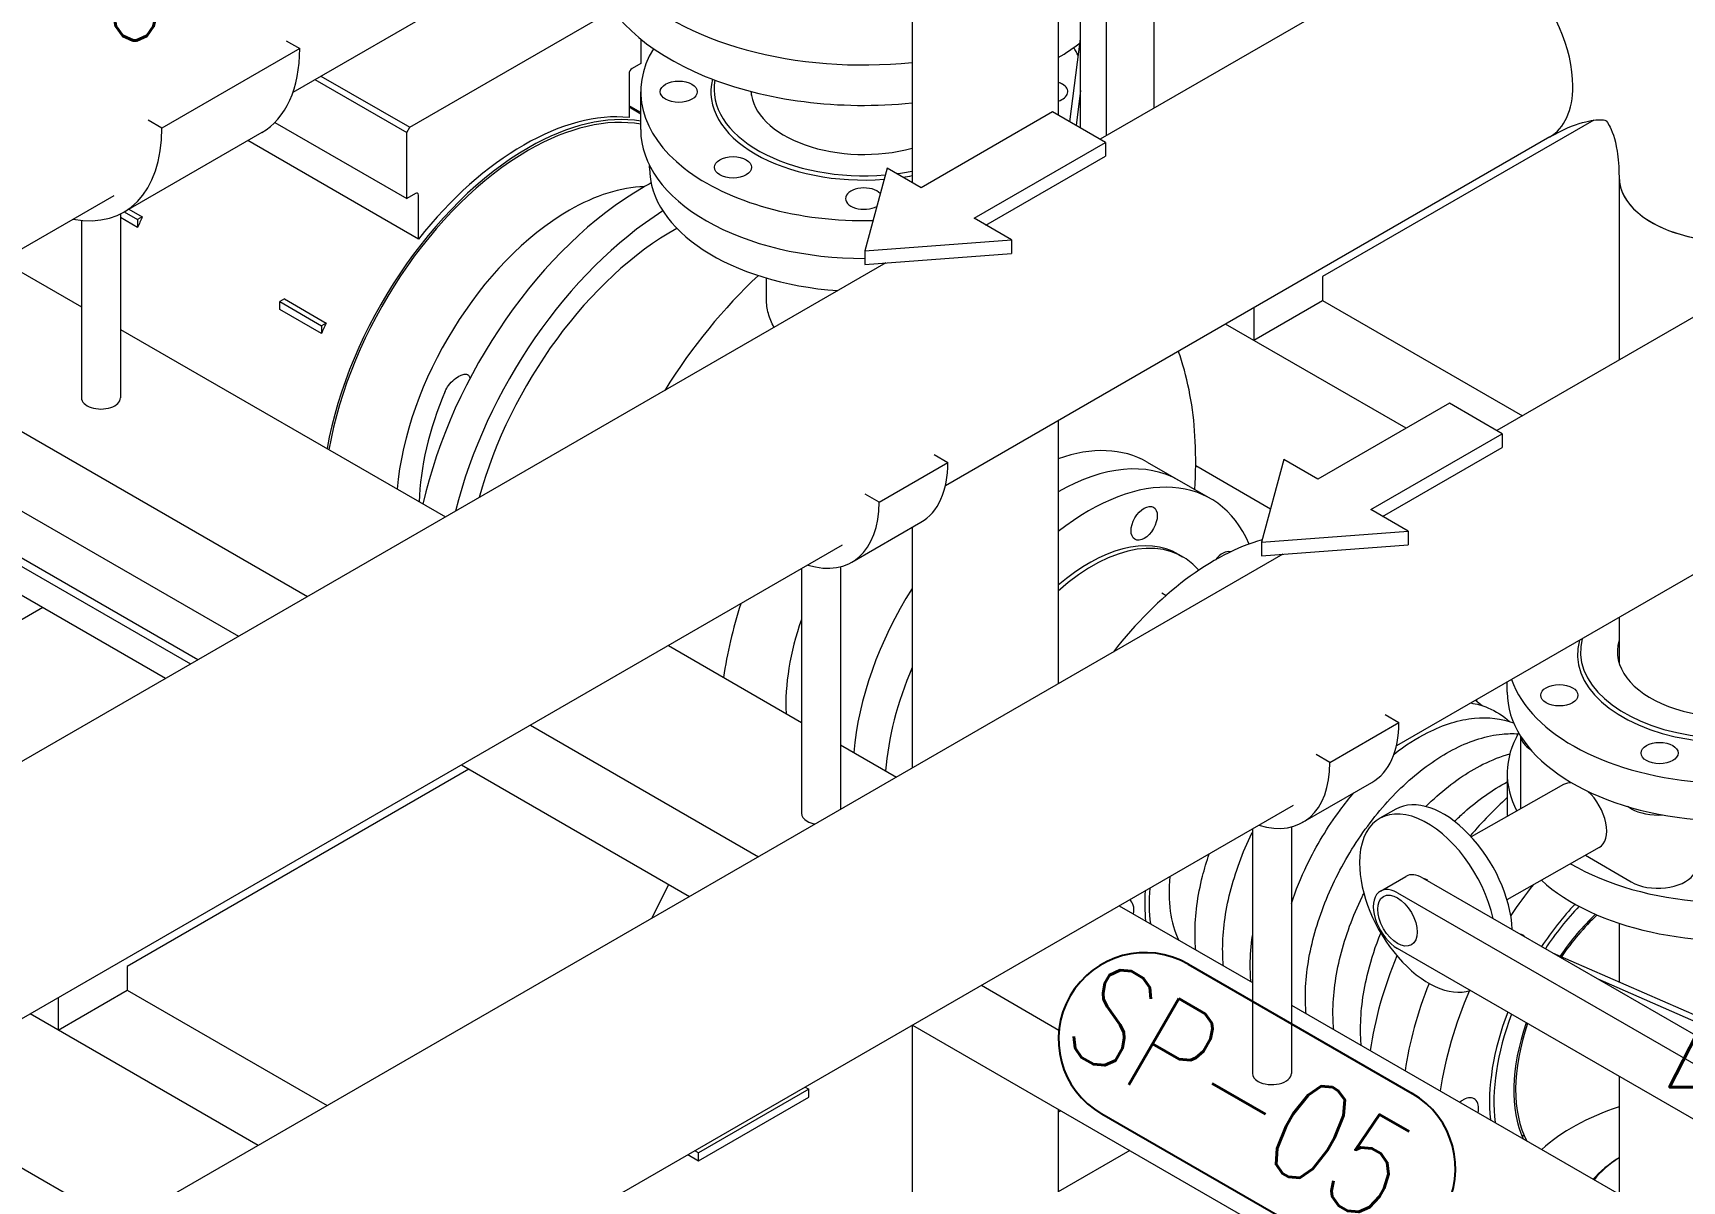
# Model space of a CAD drawing. Header units: millimetres. Extents: x -312439 to 477422, y -331570 to 212570.
# Drawn here: x 353682 to 355754, y 103462 to 104905 of the extents above; entities that cross this region are included whole.
import ezdxf

# ---------------------------------------------------------------- set-up
doc = ezdxf.new("R2010")
doc.units = ezdxf.units.MM
doc.layers.add('ARCONDTEXTO', color=4, linetype='Continuous')
doc.styles.add('ROMANS', font='romans.shx', dxfattribs={"height": 187.5})

msp = doc.modelspace()

# ---------------------------------------------------------------- linework, layer by layer
at = {"color": 7, "linetype": 'Continuous', "lineweight": 0, "extrusion": (-1.11022e-16, 0.816497, 0.57735)}
for p, q in [((354786.541, 105115.715), (354786.541, 104717.012)), ((354970.253, 104982.782), (354970.253, 104801.585)), ((354000.257, 104895.222), (354017.422, 104885.312)), ((354017.422, 104885.312), (353844.217, 104785.312)), ((353844.217, 104785.312), (353827.052, 104795.222)), ((353969.659, 104779.739), (353796.454, 104679.739)), ((353743.252, 104669.495), (353743.252, 104446.435)), ((353792.242, 104677.479), (353792.242, 104446.435)), ((353642.339, 104618.839), (353743.252, 104560.577)), ((353792.242, 104532.293), (354200.432, 104296.624)), ((353469.134, 104518.839), (354027.227, 104196.624)), ((353382.532, 104468.839), (353940.625, 104146.624)), ((354970.253, 104417.791), (354970.253, 104087.08)), ((354814.417, 104375.166), (354831.643, 104365.221)), ((354745.041, 104315.221), (354831.643, 104365.221)), ((354745.041, 104315.221), (354727.814, 104325.166)), ((354710.975, 104239.924), (354797.578, 104289.924)), ((354786.541, 104283.552), (354786.541, 103981.014)), ((354647.54, 104231.473), (354647.54, 103924.344)), ((354696.53, 104234.105), (354696.53, 103929.046)), ((354480.409, 104134.98), (354647.54, 104038.486)), ((355380.797, 104048.166), (355398.097, 104038.178)), ((354307.204, 104034.98), (354593.608, 103869.624)), ((355311.495, 103988.178), (355398.097, 104038.178)), ((354220.601, 103984.98), (354507.005, 103819.624)), ((355311.495, 103988.178), (355294.195, 103998.166)), ((355277.429, 103912.882), (355364.032, 103962.882)), ((355213.994, 103904.515), (355213.994, 103597.302)), ((355262.984, 103907.062), (355262.984, 103597.302)), ((355046.789, 103807.98), (355213.994, 103711.444)), ((354873.584, 103707.98), (354971.102, 103651.677)), ((355262.984, 103683.16), (355707.289, 103426.64)), ((354786.541, 103657.725), (354786.541, 102626.388)), ((354786.982, 103657.98), (355534.084, 103226.64)), ((354970.253, 103552.168), (354970.253, 102642.606))]:
    msp.add_line(p, q, dxfattribs=at)
at = {"color": 5, "linetype": 'Continuous', "lineweight": 0, "extrusion": (-1.11022e-16, 0.816497, 0.57735)}
for p, q in [((354009.038, 104830.553), (354471.64, 105097.636)), ((355447.597, 105016.675), (355022.652, 104771.333)), ((355587.586, 104774.208), (354828.48, 104335.938)), ((356063.285, 104718.143), (355521.101, 104405.113)), ((355674.563, 104723.992), (355674.563, 104493.714)), ((353127.454, 104321.57), (353784.362, 104700.836)), ((354753.706, 104616.057), (348755.1, 101152.76)), ((356203.274, 104475.676), (355394.957, 104008.994)), ((354698.822, 104261.08), (350043.404, 101573.274)), ((355252.155, 104249.837), (348634.63, 100429.207)), ((355674.563, 104170.425), (355674.563, 104113.201)), ((355265.202, 103934.08), (350609.882, 101246.33)), ((355674.563, 103786.023), (355674.563, 103712.186)), ((355674.563, 103593.625), (355674.563, 103445.534))]:
    msp.add_line(p, q, dxfattribs=at)
at = {"color": 4, "linetype": 'Continuous', "lineweight": 0, "extrusion": (-1.11022e-16, 0.816497, 0.57735)}
for p, q in [((355090.85, 104810.707), (355090.85, 105088.363)), ((354998.167, 104785.469), (354998.167, 105071.874)), ((355030.228, 105053.363), (355030.228, 104775.707)), ((354984.904, 104793.127), (354998.167, 104897.394)), ((354445.712, 104783.484), (354445.712, 104831.084)), ((354998.167, 104832.463), (354992.598, 104788.684)), ((355081.921, 104365.649), (355161.596, 104319.649)), ((355121.179, 104249.645), (355126.375, 104246.645)), ((355100.227, 104201.355), (355105.847, 104198.11)), ((355534.085, 104076.392), (355534.085, 104089.32)), ((355550.976, 104021.046), (355550.976, 103930.863)), ((355534.085, 103973.938), (355534.085, 103926.338)), ((355604.831, 103960.273), (355488.987, 103894.546)), ((355394.356, 103929.432), (355373.977, 103917.87)), ((355649.672, 103881.24), (355533.828, 103815.513)), ((355632.653, 103871.584), (355689.816, 103838)), ((355374.815, 103826.434), (355406.876, 103844.944)), ((355895.963, 103572.821), (355428.309, 103842.821)), ((355396.248, 103824.311), (355863.902, 103554.311)), ((355863.902, 103484.311), (355396.248, 103754.311)), ((355909.07, 103609.387), (355591.537, 103748.581)), ((355647.769, 103716.116), (355902.55, 103604.429))]:
    msp.add_line(p, q, dxfattribs=at)
at = {"color": 3, "linetype": 'Continuous', "lineweight": 0, "extrusion": (-1.11022e-16, 0.816497, 0.57735)}
for p, q in [((354155.603, 104786.421), (354410.558, 104933.619)), ((354445.748, 104897.299), (354445.748, 104866.663)), ((354431.051, 104853.815), (354431.051, 104798.648)), ((354445.748, 104866.663), (354434.83, 104860.36)), ((354036.543, 104846.433), (354151.824, 104779.876)), ((354044.101, 104850.797), (354155.603, 104786.421)), ((354584.718, 104826.692), (354584.718, 104831.266)), ((354445.712, 104804.866), (354431.051, 104813.33)), ((354431.051, 104811.934), (354445.712, 104803.47)), ((353986.235, 104792.569), (354151.824, 104696.966)), ((354963.072, 104805.731), (354797.974, 104710.412)), ((355029.505, 104767.376), (354963.072, 104805.731)), ((355642.865, 104795.395), (355302.306, 104598.773)), ((354166.52, 104645.92), (353952.199, 104769.659)), ((354151.824, 104779.876), (354155.603, 104786.421)), ((354151.824, 104696.966), (354151.824, 104779.876)), ((354864.406, 104672.057), (355029.505, 104767.376)), ((354879.204, 104663.513), (355029.505, 104750.29)), ((355029.505, 104767.376), (355029.505, 104750.29)), ((354456.735, 104735.484), (354456.735, 104738.534)), ((354755.232, 104735.089), (354727.132, 104631.156)), ((354797.974, 104710.412), (354755.232, 104735.089)), ((354162.741, 104703.269), (354151.824, 104696.966)), ((354166.52, 104645.92), (354166.52, 104701.088)), ((353813.811, 104660.567), (353792.242, 104673.02)), ((353796.958, 104680.03), (353813.811, 104670.3)), ((353802.806, 104683.407), (353819.659, 104673.676)), ((353819.659, 104673.676), (353813.811, 104670.3)), ((353813.811, 104670.3), (353813.811, 104660.567)), ((354911.384, 104644.934), (354864.406, 104672.057)), ((354727.132, 104631.156), (354911.384, 104644.934)), ((354911.384, 104644.934), (354911.384, 104627.848)), ((354727.132, 104631.156), (354727.132, 104614.07)), ((354727.132, 104614.07), (354911.384, 104627.848)), ((354603.704, 104570.823), (354603.704, 104596.92)), ((355302.306, 104598.773), (355302.306, 104568.773)), ((353998.113, 104570.646), (353992.265, 104567.269)), ((353992.265, 104557.537), (353992.265, 104567.269)), ((353992.265, 104567.269), (354044.752, 104536.966)), ((353998.113, 104570.646), (354050.599, 104540.343)), ((355215.704, 104518.773), (355302.306, 104568.773)), ((355302.306, 104568.773), (355553.438, 104423.782)), ((354044.752, 104527.233), (353992.265, 104557.537)), ((355215.704, 104559.502), (355215.704, 104518.773)), ((354050.599, 104540.343), (354044.752, 104536.966)), ((354044.752, 104536.966), (354044.752, 104527.233)), ((355407.256, 104408.181), (355180.431, 104539.138)), ((355461.521, 104439.511), (355296.423, 104344.191)), ((355527.954, 104401.156), (355461.521, 104439.511)), ((355362.855, 104305.837), (355527.954, 104401.156)), ((355527.954, 104401.156), (355527.954, 104384.07)), ((355377.653, 104297.293), (355527.954, 104384.07)), ((355236.838, 104306.571), (355142.791, 104360.869)), ((355253.681, 104368.868), (355225.581, 104264.936)), ((355296.423, 104344.191), (355253.681, 104368.868)), ((353469.942, 104348.833), (353880.401, 104111.854)), ((353848.909, 104093.672), (353469.942, 104312.469)), ((355409.833, 104278.714), (355362.855, 104305.837)), ((353889.303, 104116.994), (353588.699, 104290.547)), ((355225.581, 104264.936), (355409.833, 104278.714)), ((355409.833, 104278.714), (355409.833, 104261.628)), ((355225.581, 104264.936), (355225.581, 104247.85)), ((355225.581, 104247.85), (355409.833, 104261.628)), ((353694.772, 104182.663), (353357.285, 103987.815)), ((354696.53, 104010.202), (354766.813, 103969.624)), ((354229.893, 103979.615), (353800.69, 103731.815)), ((355689.816, 103930), (355685.191, 103932.717)), ((354480.591, 103834.874), (354459.615, 103792.264)), ((353800.69, 103731.815), (353800.69, 103701.815)), ((353714.087, 103651.815), (353800.69, 103701.815)), ((353714.087, 103692.544), (353714.087, 103651.815)), ((353800.69, 103701.815), (354051.822, 103556.824)), ((353965.219, 103506.824), (353678.815, 103672.179)), ((353792.014, 103406.824), (353505.61, 103572.179)), ((354656.896, 103577.484), (354518.332, 103497.484)), ((354518.332, 103487.484), (354656.896, 103567.484)), ((354652.228, 103580.179), (354656.896, 103577.484)), ((354656.896, 103567.484), (354656.896, 103577.484)), ((354973.516, 103550.284), (354970.253, 103548.4)), ((354505.003, 103495.179), (354518.332, 103487.484)), ((354518.332, 103497.484), (354513.664, 103500.179)), ((354518.332, 103487.484), (354518.332, 103497.484)), ((355060.118, 103500.284), (354970.253, 103448.4))]:
    msp.add_line(p, q, dxfattribs=at)
at = {"color": 1}
for points in [[(355133.563, 103734.464), (355414.76, 103572.115)], [(355306.056, 103383.836), (355024.86, 103546.185)]]:
    msp.add_lwpolyline(points, dxfattribs=at)
for centre, start, end in [((355079.211, 103640.325), 60, 240), ((355360.408, 103477.975), 240, 60)]:
    msp.add_arc(centre, 108.703, start, end, dxfattribs=at)
at = {"color": 5, "linetype": 'Continuous', "lineweight": 0}
for centre, major_axis, start_param, end_param in [((355517.592, 104895.442), (-69.994, 121.233), 3.92699082, 6.28318531), ((355517.592, 104895.442), (-69.994, 121.233), 3.14159265, 3.92699082), ((355814.552, 104723.992), (139.988, 0), 3.14159265, 5.49778714), ((355814.552, 104723.992), (139.988, 0), 3.14159265, 6.28318531), ((355814.552, 104127.192), (142.07, 0), 2.97018024, 6.45459773)]:
    msp.add_ellipse(centre, major_axis=major_axis, ratio=0.57735027, start_param=start_param, end_param=end_param, dxfattribs=at)
at = {"color": 4, "linetype": 'Continuous', "lineweight": 0}
for centre, major_axis, ratio, start_param, end_param in [((354724.706, 105011.234), (341.704, 0), 0.57735027, 3.29472552, 4.89435227), ((354724.706, 105062.034), (-341.704, 0), 0.57735027, 0.50144063, 1.75275962), ((354726.178, 104831.084), (280.467, 0), 0.57735027, 2.80088653, 4.75255755), ((354724.706, 105011.234), (341.704, 0), 0.57735027, 5.51416915, 5.63710282), ((354726.178, 104831.084), (280.467, 0), 0.57735027, 0.28304908, 0.35014263), ((354726.178, 104831.084), (-192.285, 0), 0.57735027, 6.14090399, 7.98569093), ((354726.178, 104834.284), (-188.366, 0), 0.57735027, 6.17815664, 7.99657059), ((354726.178, 104834.284), (142.07, 0), 0.57735027, 3.17673201, 5.15121737), ((354958.88, 104831.084), (-23.27, 0), 0.57735027, 3.92699082, 4.20174875), ((354958.88, 104831.084), (-23.27, 0), 0.57735027, 2.08143656, 3.92699082), ((354726.178, 104783.484), (-280.467, 0), 0.57735027, 0, 1.574196), ((354726.178, 104735.484), (-269.444, 0), 0.57735027, 0, 1.44789921), ((354726.178, 104834.284), (-188.366, 0), 0.57735027, 1.79062263, 1.89700613), ((354726.178, 104696.734), (23.27, 0), 0.57735027, 0.49974666, 5.47374157), ((354726.178, 104831.084), (-192.285, 0), 0.57735027, 1.82728311, 1.8901189), ((354928.828, 104100.484), (-153.093, -265.165), 0.57735027, 3.14159265, 3.73447203), ((354968.666, 104077.484), (-153.093, -265.165), 0.57735027, 3.14159265, 3.919659), ((355008.503, 104054.484), (-153.093, -265.165), 0.57735027, 2.73263112, 4.10459123), ((355013.699, 104051.484), (112.677, 195.161), 0.57735027, 6.08173287, 7.34472674), ((355008.503, 104054.484), (112.677, 195.161), 0.57735027, 0, 1.02780355), ((355166.639, 103963.184), (170.852, 295.924), 0.57735027, 0.53540341, 1.3393238), ((355176.524, 104231.855), (-11.635, -20.153), 0.57735027, 3.27391604, 4.49330421), ((354928.828, 104100.484), (-153.093, -265.165), 0.57735027, 4.64408381, 5.40000597), ((355814.552, 104123.992), (192.285, 0), 0.57735027, 2.98191066, 5.89048623), ((355814.552, 104127.192), (188.366, 0), 0.57735027, 2.98861009, 5.89048623), ((354968.666, 104077.484), (-153.093, -265.165), 0.57735027, 4.92648278, 5.40000597), ((355814.552, 104123.992), (280.467, 0), 0.57735027, 3.33778565, 5.89048623), ((355254.627, 103912.384), (-170.852, -295.924), 0.57735027, 2.40366949, 2.41210468), ((355814.552, 104076.392), (280.467, 0), 0.57735027, 3.14159265, 5.89048623), ((355814.552, 103973.938), (-280.467, 0), 0.57735027, 5.96129884, 6.57744992), ((355814.552, 103973.938), (-280.467, 0), 0.57735027, 0.77293836, 3.46347913), ((355598.794, 104022.863), (-47.818, 0), 0.57735027, 0.07325827, 0.73845409), ((355627.252, 103920.757), (22.42, -39.516), 0.57229596, 2.72511373, 3.14159265), ((355454.795, 103822.909), (60.438, -106.523), 0.57229596, 0.84465523, 3.14159265), ((355599.652, 103713.184), (170.852, 295.924), 0.57735027, 1.06020476, 1.2668521), ((355627.252, 103920.757), (22.42, -39.516), 0.57229596, 0, 2.09969359), ((355434.415, 103811.346), (-60.438, 106.523), 0.57229596, 4.22328271, 7.07290387), ((355814.552, 103926.338), (-280.467, 0), 0.57735027, 0, 0.0376319), ((355598.794, 103930.863), (-47.818, 0), 0.57735027, 0, 0.04072519), ((355814.552, 103926.338), (-280.467, 0), 0.57735027, 0.56162023, 3.14159265), ((355723.628, 103949.522), (-47.818, 0), 0.57735027, 0.78539816, 1.69113205), ((355434.415, 103811.346), (-60.438, 106.523), 0.57229596, 0.78971856, 3.02809865), ((355257.398, 103910.784), (-104.716, -181.373), 0.57735027, 5.38767696, 5.90118361), ((355428.309, 103807.821), (-21.433, 37.123), 0.57735027, 5.49778714, 6.28318531), ((355434.415, 103811.346), (17.546, -30.39), 0.57735027, 2.35619449, 2.57818058), ((355723.628, 103857.522), (47.818, 0), 0.57735027, 3.92699082, 5.88176147), ((355254.627, 103912.384), (-124.312, -215.314), 0.57735027, 5.42090939, 5.6096913), ((355257.398, 103910.784), (-122.352, -211.92), 0.57735027, 5.40359982, 5.63002299), ((355396.248, 103789.311), (-21.433, 37.123), 0.57735027, 5.49778714, 8.6393798), ((355687.64, 103662.384), (170.852, 295.924), 0.57735027, 1.30912169, 1.4505415), ((355045.915, 103791.884), (-13.595, -23.547), 0.57735027, 2.12792945, 3.1348023), ((355687.64, 103662.384), (124.312, 215.314), 0.57735027, 1.18415, 1.4636102), ((355690.411, 103660.784), (122.352, 211.92), 0.57735027, 1.1770197, 1.46188674), ((355690.411, 103660.784), (104.716, 181.373), 0.57735027, 1.09694854, 1.4382864), ((355690.411, 103660.784), (-103.062, -178.509), 0.57735027, 4.22889743, 4.5766851), ((355599.652, 103713.184), (170.852, 295.924), 0.57735027, 1.79068831, 2.17575167), ((355643.646, 103687.784), (-170.852, -295.924), 0.57735027, 4.96139272, 5.31734433), ((355643.646, 103687.784), (170.852, 295.924), 0.57735027, 1.81980006, 2.17575167), ((355687.64, 103662.384), (170.852, 295.924), 0.57735027, 1.76740344, 2.17575167), ((355687.64, 103662.384), (124.312, 215.314), 0.57735027, 1.83983353, 2.46809864), ((355690.411, 103660.784), (122.352, 211.92), 0.57735027, 1.8442522, 2.48843033), ((355690.411, 103660.784), (104.716, 181.373), 0.57735027, 1.89182662, 2.75959096), ((355690.411, 103660.784), (-103.062, -178.509), 0.57735027, 5.0387588, 5.94334146), ((355478.928, 103541.884), (13.595, 23.547), 0.57735027, 5.26952211, 7.06858347), ((355478.928, 103541.884), (13.595, 23.547), 0.57735027, 0.78539816, 1.0136632), ((355643.646, 103687.784), (-95.53, -165.463), 0.57735027, 0.0389158, 0.07743227)]:
    msp.add_ellipse(centre, major_axis=major_axis, ratio=ratio, start_param=start_param, end_param=end_param, dxfattribs=at)
at = {"color": 7, "linetype": 'Continuous', "lineweight": 0}
for centre, major_axis, start_param, end_param in [((353854.349, 104979.462), (-115.31, 199.722), 3.14159265, 3.92699082), ((353681.144, 104879.462), (-115.31, 199.722), 2.67824525, 3.92699082), ((353767.747, 104446.435), (24.495, 0), 3.14159265, 6.28318531), ((354715.336, 104432.371), (-82.242, 142.447), 3.14159265, 3.92699082), ((354628.733, 104382.371), (-82.242, 142.447), 2.58995291, 3.92699082), ((355281.79, 104105.328), (-82.242, 142.447), 3.14159265, 3.92699082), ((355195.188, 104055.328), (-82.242, 142.447), 2.58909974, 3.92699082), ((354672.035, 103924.344), (-24.495, 0), 0, 0.78539816), ((355238.489, 103597.302), (-24.495, 0), 0, 0.78539816), ((355238.489, 103597.302), (-24.495, 0), 0.78539816, 3.14159265)]:
    msp.add_ellipse(centre, major_axis=major_axis, ratio=0.57735027, start_param=start_param, end_param=end_param, dxfattribs=at)
at = {"color": 3, "linetype": 'Continuous', "lineweight": 0}
for centre, major_axis, start_param, end_param in [((354434.83, 104855.997), (-2.672, -4.628), 3.92699082, 5.49778714), ((354298.786, 104464.239), (-183.623, -318.044), 3.39257562, 4.46140601), ((354304.664, 104460.845), (-183.623, -318.044), 3.35279928, 3.92699082), ((354304.664, 104460.845), (-181.648, -314.624), 3.34575165, 3.92699082), ((354304.664, 104460.845), (-183.623, -318.044), 3.92699082, 5.27001241), ((354304.664, 104460.845), (-181.648, -314.624), 3.92699082, 5.27680559), ((354448.897, 104377.573), (-204.124, -353.553), 3.92699082, 5.20851603), ((354356.101, 104431.148), (-153.674, -266.171), 3.47893745, 3.92699082), ((354448.897, 104377.573), (-204.124, -353.553), 3.89279052, 3.92699082), ((354162.741, 104698.906), (2.672, 4.628), 5.49778714, 7.06858347), ((354030.055, 104619.391), (-183.623, -318.044), 4.87149733, 4.91100557), ((354356.101, 104431.148), (-153.674, -266.171), 3.92699082, 5.39690462), ((354486.687, 104355.754), (-204.124, -353.553), 3.97214756, 5.17372771), ((354486.687, 104355.754), (184.362, 319.325), 0.76813281, 1.99590141), ((354685.826, 104305.776), (-222.652, -385.645), 4.22455763, 4.6563624), ((354260.995, 104486.057), (-183.623, -318.044), 4.87149733, 4.91100557), ((354367.438, 104424.603), (141.429, 244.962), 1.77630742, 2.3282101), ((354812.781, 104167.484), (130.679, 226.343), 6.04667911, 6.04863105), ((354859.031, 104205.776), (-222.652, -385.645), 5.07916234, 5.31017312), ((354812.781, 104167.484), (130.679, 226.343), 1.8918668, 2.4091755), ((354968.666, 104077.484), (-153.093, -265.165), 4.92648278, 5.40000597), ((354672.035, 103924.344), (-24.495, 0), 0.78539816, 1.2769777), ((355540.058, 103747.59), (13.595, 23.547), 6.07423754, 6.49213308), ((355814.552, 103415.075), (280.467, 0), 2.09338692, 2.57793493), ((355814.552, 103415.075), (-192.285, 0), 5.52782631, 5.82434678), ((355814.552, 103418.275), (-188.366, 0), 5.55018906, 5.85350886)]:
    msp.add_ellipse(centre, major_axis=major_axis, ratio=0.57735027, start_param=start_param, end_param=end_param, dxfattribs=at)
at = {"color": 4, "linetype": 'Continuous', "lineweight": 0}
for centre, major_axis in [((354493.477, 104831.084), (23.27, 0)), ((354561.634, 104736.084), (23.27, 0)), ((355078.1, 104288.68), (-11.635, -20.153)), ((355599.564, 104072.578), (23.27, 0)), ((355725.501, 103999.868), (23.27, 0)), ((355396.248, 103789.311), (17.546, -30.39))]:
    msp.add_ellipse(centre, major_axis=major_axis, ratio=0.57735027, dxfattribs=at)
at = {"color": 5, "linetype": 'Continuous', "lineweight": 0}
for points, knots in [([(355447.597, 105016.675), (355489.69, 105040.977), (355534.419, 105059.311), (355627.776, 105078.184), (355676.752, 105078.856), (355761.261, 105057.776), (355796.939, 105040.844), (355856.793, 104995.184), (355881.214, 104967.258), (355921.613, 104901.506), (355935.896, 104862.962), (355951.399, 104790.923), (355954.54, 104757.646), (355954.54, 104723.992)], [1.57079633, 1.57079633, 1.57079633, 1.57079633, 1.88495559, 1.88495559, 2.1921911, 2.1921911, 2.43041341, 2.43041341, 2.65917144, 2.65917144, 2.92406257, 2.92406257, 3.14159265, 3.14159265, 3.14159265, 3.14159265]), ([(355587.586, 104774.208), (355603.399, 104783.338), (355617.6, 104789.189), (355639.718, 104795.516), (355647.579, 104796.074), (355657.643, 104795.67), (355657.565, 104795.018), (355657.596, 104794.999), (355658.824, 104794.844), (355665.355, 104783.227), (355669.648, 104772.52), (355673.664, 104747.192), (355674.563, 104736.27), (355674.563, 104723.992)], [1.57079633, 1.57079633, 1.57079633, 1.57079633, 1.81792283, 1.81792283, 2.06181007, 2.06181007, 2.37173543, 2.37173543, 2.68589469, 2.68589469, 2.97542219, 2.97542219, 3.14159265, 3.14159265, 3.14159265, 3.14159265])]:
    msp.add_open_spline(points, degree=3, knots=knots, dxfattribs=at)
at = {"color": 3, "linetype": 'Continuous', "lineweight": 0}
for points, knots in [([(354613.138, 104534.9), (354613.103, 104534.961), (354613.068, 104535.022), (354611.483, 104537.796), (354610.122, 104540.606), (354607.792, 104546.361), (354606.823, 104549.304), (354605.278, 104555.253), (354604.702, 104558.259), (354603.928, 104564.26), (354603.73, 104567.256), (354603.705, 104570.413), (354603.704, 104570.618), (354603.704, 104570.823)], [18.87880751, 18.87880751, 18.87880751, 18.87880751, 18.98558914, 18.98558914, 23.73198643, 23.73198643, 28.47838371, 28.47838371, 33.224781, 33.224781, 37.97117828, 37.97117828, 38.30022716, 38.30022716, 38.30022716, 38.30022716]), ([(355141.571, 104331.21), (355142.965, 104351.74), (355143.223, 104371.927), (355140.588, 104427.316), (355134.986, 104461.454), (355123.802, 104497.136), (355122.5, 104501.038), (355121.13, 104504.9)], [3.060181025, 3.060181025, 3.060181025, 3.060181025, 3.194987543, 3.194987543, 3.438988635, 3.438988635, 3.469268942, 3.469268942, 3.469268942, 3.469268942]), ([(354200.124, 104454.55), (354201.256, 104457.199), (354202.742, 104459.694), (354206.511, 104464.756), (354208.944, 104467.296), (354214.076, 104471.592), (354216.712, 104473.31), (354220.765, 104475.238), (354222.379, 104475.813), (354225.043, 104476.286), (354226.117, 104476.303), (354227.966, 104475.883), (354228.683, 104475.459), (354229.198, 104474.859)], [-13.71655765, -13.71655765, -13.71655765, -13.71655765, -11.14685087, -11.14685087, -8.04790034, -8.04790034, -4.99488081, -4.99488081, -3.04533881, -3.04533881, -1.5374067, -1.5374067, -0.02842015, -0.02842015, -0.02842015, -0.02842015]), ([(354229.198, 104474.859), (354229.556, 104474.441), (354229.884, 104473.964), (354230.392, 104473.062), (354230.587, 104472.663), (354230.767, 104472.241)], [31.60288398, 31.60288398, 31.60288398, 31.60288398, 32.63783917, 32.63783917, 33.36661571, 33.36661571, 33.36661571, 33.36661571])]:
    msp.add_open_spline(points, degree=3, knots=knots, dxfattribs=at)
msp.add_rational_spline([(354230.767, 104472.241), (354231.033, 104471.617), (354231.302, 104470.99)], [1, 1.00005118917, 1.00009830124], degree=2, dxfattribs=at)
at = {"color": 4, "linetype": 'Continuous', "lineweight": 0}
for points in [[(355494.19, 104066.287), (355497.095, 104064.193), (355499.887, 104061.927), (355502.555, 104059.5)], [(355142.896, 103752.493), (355142.268, 103759.216), (355141.957, 103766.122), (355141.957, 103773.181)], [(355211.325, 103733.3), (355211.325, 103745.285), (355212.225, 103757.711), (355213.994, 103770.412)], [(355177.64, 103732.433), (355177.001, 103739.211), (355176.684, 103746.178), (355176.684, 103753.3)], [(355212.281, 103712.433), (355211.642, 103719.211), (355211.325, 103726.178), (355211.325, 103733.3)], [(355281.563, 103672.433), (355280.924, 103679.211), (355280.607, 103686.178), (355280.607, 103693.3)], [(355316.204, 103652.433), (355315.565, 103659.211), (355315.248, 103666.178), (355315.248, 103673.3)], [(355350.845, 103632.433), (355350.206, 103639.211), (355349.889, 103646.178), (355349.889, 103653.3)]]:
    msp.add_open_spline(points, degree=3, dxfattribs=at)
for points, knots in [([(355391.927, 103998.578), (355405.828, 104009.409), (355420.098, 104018.556), (355454.12, 104035.643), (355473.919, 104041.827), (355510.332, 104045.432), (355527.102, 104043.506), (355542.187, 104037.753)], [1.397752895, 1.397752895, 1.397752895, 1.397752895, 1.635751055, 1.635751055, 1.963545016, 1.963545016, 2.263730225, 2.263730225, 2.263730225, 2.263730225]), ([(355488.328, 104062.902), (355495.838, 104061.672), (355503.086, 104059.634), (355519.958, 104052.664), (355529.144, 104046.825), (355537.196, 104039.5)], [2.141402866, 2.141402866, 2.141402866, 2.141402866, 2.279811639, 2.279811639, 2.481365294, 2.481365294, 2.481365294, 2.481365294]), ([(355280.607, 103693.3), (355280.607, 103716.011), (355283.85, 103740.312), (355296.299, 103789.72), (355305.492, 103814.817), (355328.825, 103863.328), (355342.945, 103886.739), (355374.748, 103929.637), (355392.424, 103949.117), (355429.726, 103982.234), (355449.351, 103995.849), (355488.761, 104015.643), (355508.56, 104021.827), (355534.451, 104024.39), (355541.229, 104024.508), (355547.848, 104024.04)], [0, 0, 0, 0, 0.32816351, 0.32816351, 0.65548399, 0.65548399, 0.98174571, 0.98174571, 1.30813582, 1.30813582, 1.63575105, 1.63575105, 1.96354502, 1.96354502, 2.0822624, 2.0822624, 2.0822624, 2.0822624]), ([(355431.926, 103932.731), (355436.444, 103937.209), (355441.034, 103941.518), (355464.367, 103962.234), (355483.992, 103975.849), (355514.975, 103991.41), (355526.284, 103995.861), (355537.46, 103998.983)], [1.226649038, 1.226649038, 1.226649038, 1.226649038, 1.308135819, 1.308135819, 1.635751055, 1.635751055, 1.823394121, 1.823394121, 1.823394121, 1.823394121]), ([(355467.896, 103914.041), (355471.984, 103918.051), (355476.129, 103921.922), (355497.665, 103941.042), (355515.816, 103953.878), (355534.085, 103963.552)], [1.23462417, 1.23462417, 1.23462417, 1.23462417, 1.308135819, 1.308135819, 1.612196804, 1.612196804, 1.612196804, 1.612196804]), ([(355262.984, 103810.89), (355268.349, 103827.078), (355274.915, 103843.266), (355294.184, 103883.328), (355308.304, 103906.739), (355329.736, 103935.648), (355335.483, 103942.875), (355341.41, 103949.821)], [0.441993344, 0.441993344, 0.441993344, 0.441993344, 0.655483987, 0.655483987, 0.981745714, 0.981745714, 1.09530424, 1.09530424, 1.09530424, 1.09530424]), ([(355176.684, 103753.3), (355176.684, 103776.011), (355179.927, 103800.312), (355192.376, 103849.72), (355201.569, 103874.817), (355213.5, 103899.622), (355213.746, 103900.133), (355213.994, 103900.642)], [0, 0, 0, 0, 0.328163505, 0.328163505, 0.655483987, 0.655483987, 0.662361575, 0.662361575, 0.662361575, 0.662361575]), ([(355141.957, 103773.181), (355141.957, 103795.932), (355145.208, 103820.271), (355153.81, 103854.394), (355156.592, 103863.806), (355159.777, 103873.213)], [0, 0, 0, 0, 0.328347356, 0.328347356, 0.452317367, 0.452317367, 0.452317367, 0.452317367]), ([(355315.248, 103673.3), (355315.248, 103696.011), (355318.491, 103720.312), (355330.94, 103769.72), (355340.133, 103794.817), (355352.537, 103820.606), (355353.265, 103822.097), (355354.002, 103823.585)], [0, 0, 0, 0, 0.328163505, 0.328163505, 0.655483987, 0.655483987, 0.675614676, 0.675614676, 0.675614676, 0.675614676]), ([(355349.889, 103653.3), (355349.889, 103676.011), (355353.132, 103700.312), (355363.431, 103741.185), (355368.765, 103757.503), (355375.244, 103773.661)], [0, 0, 0, 0, 0.328163505, 0.328163505, 0.542251389, 0.542251389, 0.542251389, 0.542251389])]:
    msp.add_open_spline(points, degree=3, knots=knots, dxfattribs=at)

# ---------------------------------------------------------------- texts
at = {"layer": 'ARCONDTEXTO', "linetype": 'Continuous', "lineweight": -3, "style": 'ROMANS', "width": 0.8}
for s, p in [('6"', (353765.165, 104895.558)), ('4"', (355725.131, 103538.386))]:
    msp.add_text(s, height=125, dxfattribs=at).set_placement(p)
at = {"layer": 'ARCONDTEXTO', "color": 3, "linetype": 'Continuous', "lineweight": -3, "style": 'ROMANS', "width": 0.8}
msp.add_text('SP-05', height=125, rotation=330, dxfattribs=at).set_placement((354969.893, 103634.478))

doc.saveas('drawing.dxf')
